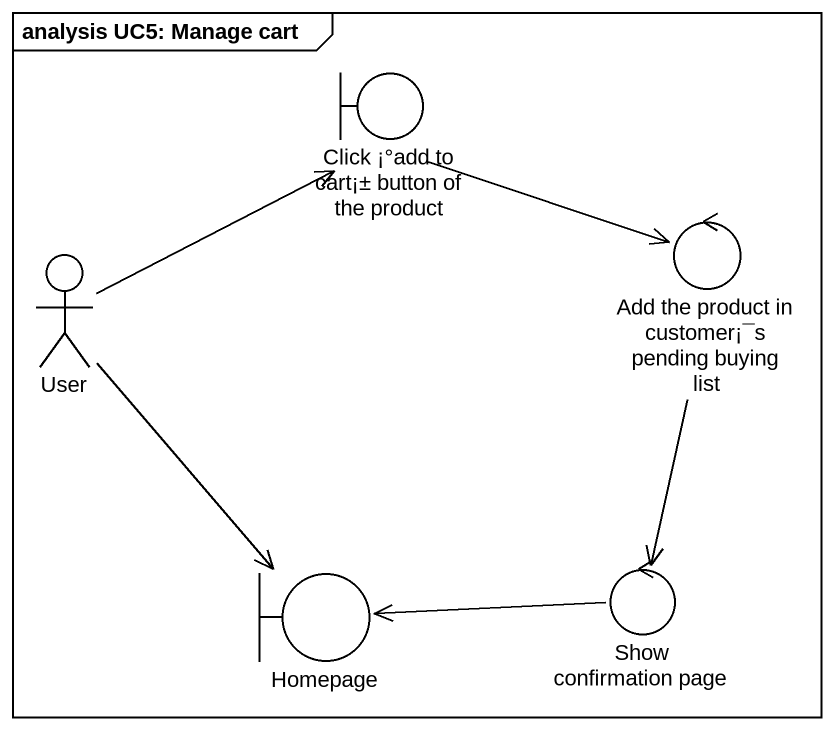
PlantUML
@startuml
mainframe analysis UC5: Manage cart
boundary "Click ¡°add to cart¡± button of the product" as Click_add_to_cart_button_of
actor User
control "Add the product in customer¡¯s pending buying list" as Add_the_product_in_customer
control "Show confirmation page" as Show_confirmation_page
boundary Homepage
Click_add_to_cart_button_of -right-> Add_the_product_in_customer
User -up-> Click_add_to_cart_button_of
User --> Homepage
Add_the_product_in_customer --> Show_confirmation_page
Show_confirmation_page -left-> Homepage
@enduml
